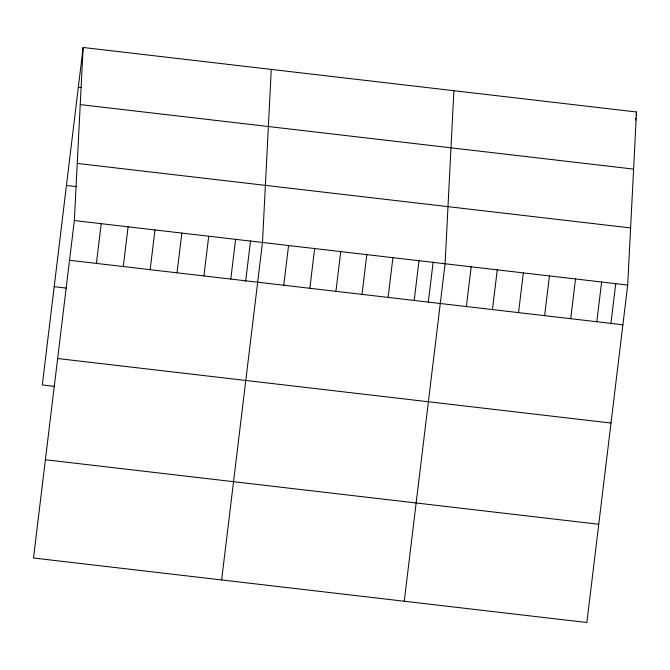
<?xml version="1.0" encoding="UTF-8"?>
<svg xmlns="http://www.w3.org/2000/svg" width="670" height="670" viewBox="0 0 670 670"><rect width="100%" height="100%" fill="white"/><g stroke="black" fill="none" stroke-linecap="round" stroke-linejoin="round"><path stroke-width="1" d="M74.337 220.547L83.139 47.478L636.5 111.99L627.698 285.052L586.861 622.522L33.5 558.01L74.337 220.547L627.698 285.052M271.283 69.412L262.481 242.473L221.644 579.944M453.892 90.701L445.089 263.762L404.253 601.233M83.139 47.478L42.302 384.949L54.705 386.389M96.405 263.402L101.212 223.679M123.288 266.543L128.096 226.812M150.164 269.675L154.971 229.944M177.039 272.807L181.846 233.076M203.915 275.94L208.722 236.209M230.798 279.072L235.606 239.341M245.647 281.291L250.547 240.806M283.762 285.244L288.569 245.522M309.841 288.293L314.657 248.562M335.93 291.333L340.737 251.602M362.018 294.373L366.825 254.642M388.106 297.413L392.913 257.682M414.194 300.453L419.001 260.722M428.247 302.58L433.155 262.096M466.37 306.533L471.178 266.811M492.45 309.574L497.266 269.851M518.538 312.622L523.345 272.891M544.626 315.662L549.433 275.931M570.714 318.702L575.522 278.971M596.803 321.742L601.61 282.011M610.856 323.87L615.764 283.377M635.512 120.139L635.763 118.104M636.131 115.047L636.5 111.99M78.331 87.209L81.439 87.569M80.233 104.595L633.594 169.1M77.243 163.43L630.604 227.942M66.447 185.464L76.782 186.67M69.529 260.27L622.891 324.783M54.195 286.693L66.598 288.142M57.637 358.525L610.998 423.038M45.393 459.754L598.745 524.267"/></g></svg>
